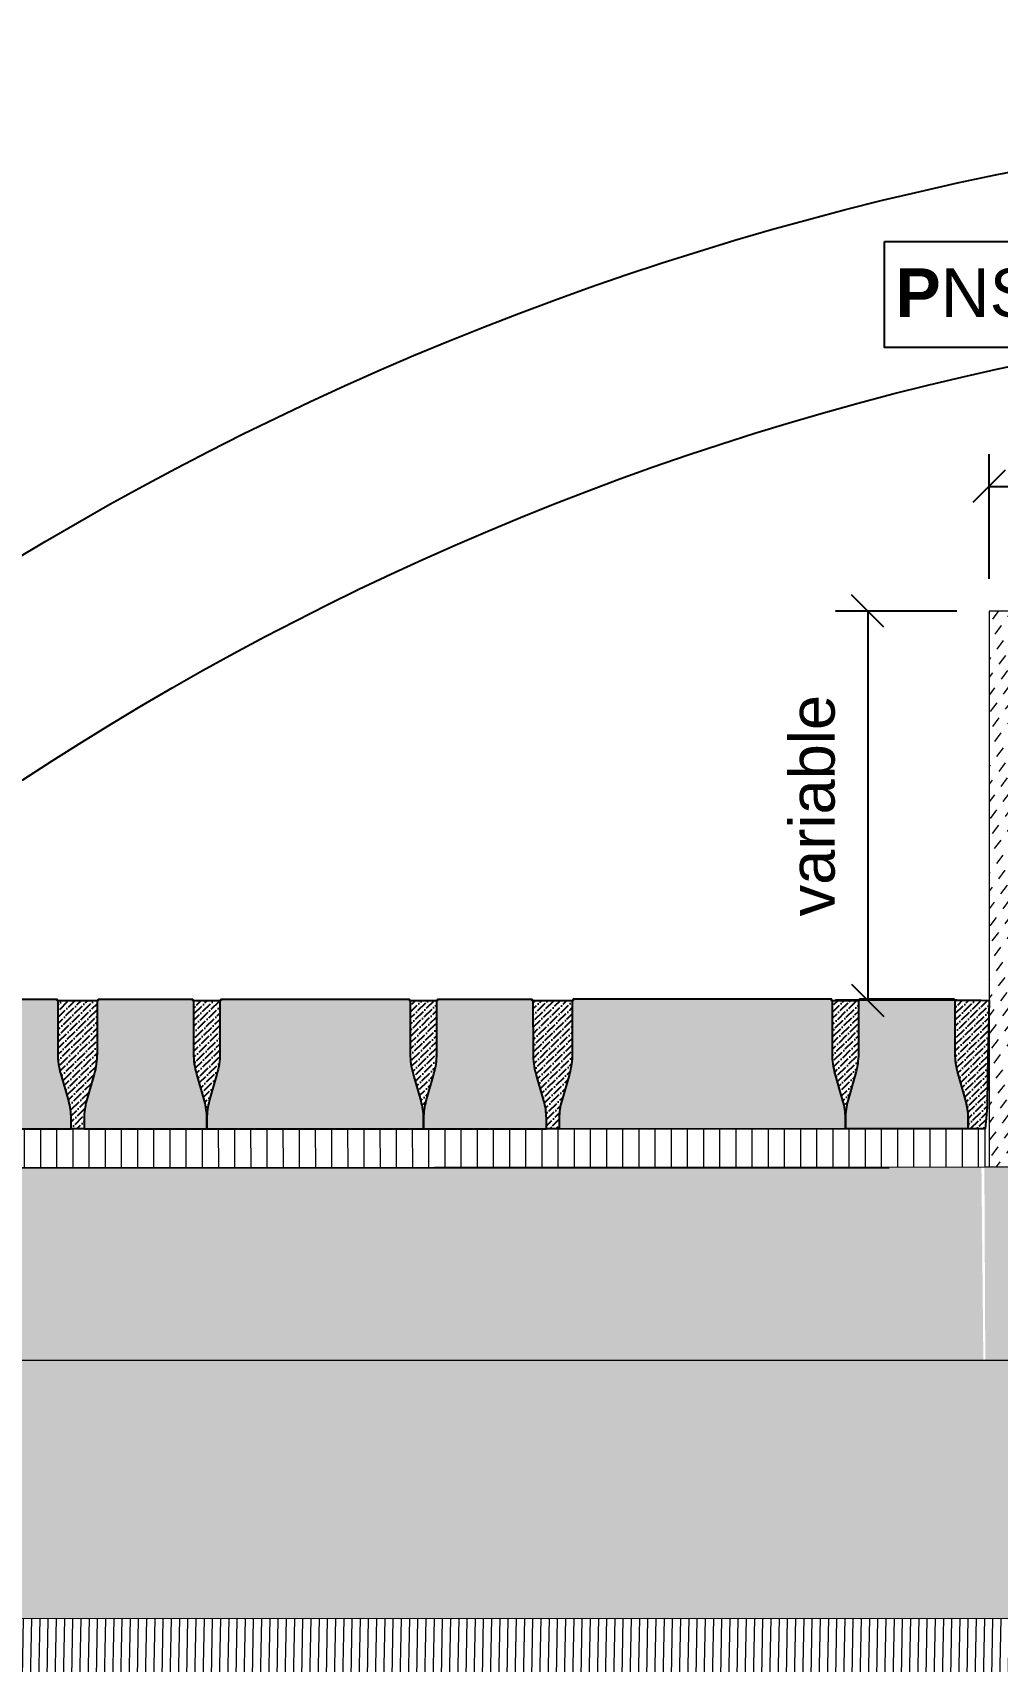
# Model space of a CAD drawing. Header units: metres. Extents: x -325 to 301, y -147 to 149.
# Drawn here: x 63.403 to 64.149, y 30.436 to 31.695 of the extents above; entities that cross this region are included whole.
import ezdxf

# ---------------------------------------------------------------- set-up
doc = ezdxf.new("R2010")
doc.units = ezdxf.units.M
doc.layers.get('Defpoints').update_dxf_attribs({"lineweight": 13})
doc.layers.add('-aux', color=50, linetype='Continuous', plot=False)
doc.layers.add('-AUX-QAD', color=5, linetype='Continuous', plot=False)
doc.layers.add('0-TX-1_25', color=7, linetype='Continuous', true_color=0x3f4f7f)
doc.layers.add('EIT_3 TR sorra', color=7, linetype='Continuous', true_color=0xd8ceb0)
for name, color, linetype, lineweight, true_color in [('03-TR-Paviment_05_Open Joint Precast Pavements', 7, 'Continuous', 5, 0xb3b3b3), ('03-TR-Paviment_08_Natural Stone Bleachers', 7, 'Continuous', 5, 0xafad9d), ('3-TR sorra granitica', 7, 'Continuous', 0, 0xf2dac9), ('3-TR tot_u', 7, 'Continuous', 5, 0x787878)]:
    doc.layers.add(name, color=color, linetype=linetype, lineweight=lineweight, true_color=true_color)
for name, color, linetype, lineweight in [('1-CM', 7, 'Continuous', 0), ('2-metall', 5, 'Continuous', 0), ('3-TR Seleccionat', 44, 'Continuous', 0), ('3-TR Tot-u', 37, 'Continuous', 0)]:
    doc.layers.add(name, color=color, linetype=linetype, lineweight=lineweight)
for name, color, linetype in [('1-L- kodolé', 7, 'Continuous'), ('A-KEYPLAN_HATCH', 7, 'Continuous'), ('A_TEXT_2', 7, 'Continuous')]:
    doc.layers.add(name, color=color, linetype=linetype)
doc.styles.get("Standard").update_dxf_attribs({"font": 'arial.ttf'})
doc.dimstyles.new('ISO-25', dxfattribs={"dimtxt": 0.1, "dimasz": 0.1, "dimexe": 0.1, "dimexo": 0.1, "dimgap": 0.1, "dimtad": 1, "dimdec": 0, "dimlfac": 100, "dimzin": 9, "dimtxsty": 'Standard', "dimblk": 'OBLIQUE', "dimcen": 0.1, "dimadec": 0, "dimazin": 0, "dimtfac": 1, "dimtdec": 0, "dimtmove": 0, "dimatfit": 3, "dimldrblk": 'OBLIQUE', "dimfxl": 1, "dimarcsym": 0})
pattern_1 = [(44.44704254352422, (34.28865995304893, -39.37625984619075), (0.001874050511207277, 0.006619192748027979), [0.008532812500000068, -0.001706562500000014, 0, -0.001706562500000014])]

# ---------------------------------------------------------------- blocks, each defined once
blk = doc.blocks.new('hatch keyplan 2')
at = {"layer": 'A-KEYPLAN_HATCH'}
blk.add_lwpolyline([(0, 0.005476596624248486), (0.012874798693294, 0.005476596623793739), (0.012874798693294, -2.273736754432321e-13), (0, 0)], close=True, dxfattribs=at)
blk = doc.blocks.new('hatch keyplan')
at = {"layer": 'A-KEYPLAN_HATCH'}
blk.add_blockref('hatch keyplan 2', (1.430579833341536, 0.8521467901477053), dxfattribs=at)
blk = doc.blocks.new('PNS03')
at = {"layer": 'A-KEYPLAN_HATCH'}
blk.add_blockref('hatch keyplan', (-1.430579833535012, -0.8521467901471369), dxfattribs=at)
at = {"layer": 'A_TEXT_2', "insert": (-0.0007977308869685507, 0.004083503112781273), "char_height": 0.0025, "attachment_point": 1}
blk.add_mtext_dynamic_manual_height_columns('\\pi0.00137;{\\fArial|b1|i0|c0|p34;P}NS-03', width=0.01456192034901793, gutter_width=0.015, heights=[0], dxfattribs=at)
blk = doc.blocks.new('_Oblique')
at = {"color": 0, "lineweight": -2}
blk.add_line((-0.499999999995058, -0.4999999998130015), (0.500000000028669, 0.500000000163238), dxfattribs=at)
blk = doc.blocks.new('*D1497')
at = {"layer": '0-TX-1_25', "color": 0, "lineweight": -2, "transparency": 16777216}
for p, q in [((64.11789955356808, 31.24815047058472), (64.0240190275126, 31.24815047058472)), ((64.0490190275126, 31.24815047058472), (64.0490190275126, 30.94731230681349)), ((64.11797565685872, 30.94731230681349), (64.0240190275126, 30.94731230681349))]:
    blk.add_line(p, q, dxfattribs=at)
at = {"layer": 'Defpoints', "color": 0, "transparency": 16777216}
for p in [(64.14289955356809, 31.24815047058472), (64.0490190275126, 30.94731230681349), (64.14297565685872, 30.94731230681349)]:
    blk.add_point(p, dxfattribs=at)
at = {"layer": '0-TX-1_25', "color": 0, "lineweight": -2, "transparency": 16777216, "xscale": 0.025, "yscale": 0.025, "zscale": 0.025}
for p, rotation in [((64.0490190275126, 31.24815047058472), 90), ((64.0490190275126, 30.94731230681349), 270)]:
    blk.add_blockref('_Oblique', p, dxfattribs=dict(at, rotation=rotation))
at = {"layer": '0-TX-1_25', "color": 0, "transparency": 16777216, "insert": (64.00623253365174, 31.09773138869908), "char_height": 0.035, "attachment_point": 5, "rotation": 90}
blk.add_mtext('variable', dxfattribs=at)
blk = doc.blocks.new('*D1500')
at = {"layer": '0-TX-1_25', "color": 0, "lineweight": -2, "transparency": 16777216}
for p, q in [((64.14289955356806, 31.2731504705847), (64.14289955356806, 31.36943866894674)), ((64.24289955356807, 31.2731504705847), (64.24289955356807, 31.36943866894674)), ((64.14289955356806, 31.34443866894674), (64.24289955356807, 31.34443866894674))]:
    blk.add_line(p, q, dxfattribs=at)
at = {"layer": 'Defpoints', "color": 0, "transparency": 16777216}
for p in [(64.24289955356807, 31.34443866894674), (64.14289955356806, 31.2481504705847), (64.24289955356807, 31.2481504705847)]:
    blk.add_point(p, dxfattribs=at)
at = {"layer": '0-TX-1_25', "color": 0, "lineweight": -2, "transparency": 16777216, "xscale": 0.025, "yscale": 0.025, "zscale": 0.025, "rotation": 180}
blk.add_blockref('_Oblique', (64.14289955356806, 31.34443866894674), dxfattribs=at)
at = {"layer": '0-TX-1_25', "color": 0, "lineweight": -2, "transparency": 16777216, "xscale": 0.025, "yscale": 0.025, "zscale": 0.025}
blk.add_blockref('_Oblique', (64.24289955356807, 31.34443866894674), dxfattribs=at)
at = {"layer": '0-TX-1_25', "color": 0, "transparency": 16777216, "insert": (64.19289955356805, 31.38730872351699), "char_height": 0.035, "attachment_point": 5}
blk.add_mtext('10', dxfattribs=at)
blk = doc.blocks.new('*D1716')
at = {"layer": '0-TX-1_25', "color": 0, "lineweight": -2, "transparency": 16777216}
for p, q in [((22.79435890317222, 30.84073367747433), (22.66935890317222, 30.84073367747433)), ((22.69435890317223, 30.84073367747433), (22.69435890317223, 30.72659722064531)), ((22.70589523368086, 30.72659722064531), (22.66935890317223, 30.72659722064531))]:
    blk.add_line(p, q, dxfattribs=at)
at = {"layer": 'Defpoints', "color": 0, "transparency": 16777216}
for p in [(141.1863585769123, 30.84073367747435), (22.69435890317223, 30.72659722064531), (22.73089523368086, 30.72659722064531)]:
    blk.add_point(p, dxfattribs=at)
at = {"layer": '0-TX-1_25', "color": 0, "lineweight": -2, "transparency": 16777216, "xscale": 0.025, "yscale": 0.025, "zscale": 0.025}
for p, rotation in [((22.69435890317223, 30.84073367747433), 90), ((22.69435890317223, 30.72659722064531), 270)]:
    blk.add_blockref('_Oblique', p, dxfattribs=dict(at, rotation=rotation))
at = {"layer": '0-TX-1_25', "color": 0, "transparency": 16777216, "insert": (22.65178727970703, 30.7836654490598), "char_height": 0.035, "attachment_point": 5, "rotation": 90}
blk.add_mtext('11', dxfattribs=at)

msp = doc.modelspace()

# ---------------------------------------------------------------- hatches: boundary and pattern name
at = {"layer": '03-TR-Paviment_05_Open Joint Precast Pavements'}
h = msp.add_hatch(color=256, dxfattribs=at)
h.dxf.hatch_style = 1
edge = h.paths.add_edge_path()
edge.add_line((63.43314370103815, 30.8479768029536), (63.43314162829597, 30.85617258151214))
edge.add_arc((63.38472407177398, 30.85616033096226), 0.0484175580717994, 0.01449690649935381, 16.01351603288779)
edge.add_line((63.43126286622625, 30.86951699748373), (63.42531097851476, 30.89025522732138))
edge.add_arc((63.48023817005953, 30.90601937043062), 0.0571445936109841, 180.0144976407728, 196.0135167670559, ccw=False)
edge.add_line((63.42309357827789, 30.9060049110448), (63.42308317287375, 30.94713018399176))
edge.add_line((63.42308317287375, 30.94713018399176), (63.42228596776032, 30.94712998228511))
edge.add_line((63.42228596776032, 30.94712998228511), (63.42228575419458, 30.94797405806825))
edge.add_line((63.42228575419458, 30.94797405806825), (63.22271431127278, 30.94792356397861))
edge.add_line((63.22271431127278, 30.94792356397861), (63.22271452483889, 30.94707948679847))
edge.add_line((63.22271452483889, 30.94707948679847), (63.22191731925886, 30.94707928881699))
edge.add_line((63.22191731925886, 30.94707928881699), (63.22192772512926, 30.90595401354184))
edge.add_arc((63.16478313570366, 30.9059395510539), 0.05714459125573003, -15.984518374578215, 0.01450075170441778, ccw=False)
edge.add_line((63.21971829645651, 30.89020321021992), (63.21377690423357, 30.86946196698614))
edge.add_arc((63.26032244669074, 30.8561288531076), 0.04841755310143917, 164.0154767828903, 180.0144959092791)
edge.add_line((63.2119048951389, 30.85611660340167), (63.21190696881229, 30.84792082530902))
edge.add_line((63.21190696881229, 30.84792082530902), (63.43314370103815, 30.8479768029536))
h = msp.add_hatch(color=256, dxfattribs=at)
h.dxf.hatch_style = 1
edge = h.paths.add_edge_path()
edge.add_line((63.53810678282665, 30.84800336135696), (63.53810471055027, 30.85619913944998))
edge.add_arc((63.48968714882533, 30.85618688794045), 0.04841756327499123, 0.01449804057094715, 16.01351716695896)
edge.add_line((63.53622594801452, 30.86954355681844), (63.53027405983738, 30.89028178665595))
edge.add_arc((63.58520124522185, 30.90604592551877), 0.05714458651828371, 180.0144952522338, 196.0135143785157, ccw=False)
edge.add_line((63.5280566605323, 30.90603146851699), (63.52804625466247, 30.94715674146381))
edge.add_line((63.52804625466247, 30.94715674146381), (63.52724904954881, 30.94715654068845))
edge.add_line((63.52724904954881, 30.94715654068845), (63.52724883691438, 30.94800061647186))
edge.add_line((63.52724883691438, 30.94800061647186), (63.45395104435217, 30.9479820713304))
edge.add_line((63.45395104435217, 30.9479820713304), (63.45395125791849, 30.94713799321896))
edge.add_line((63.45395125791849, 30.94713799321896), (63.45315405187256, 30.94713779616866))
edge.add_line((63.45315405187256, 30.94713779616866), (63.45316445820886, 30.90601251996232))
edge.add_arc((63.3960198718634, 30.90599805959766), 0.05714458817504688, -15.984520502701116, 0.014498623581914671, ccw=False)
edge.add_line((63.45095502907019, 30.89026171757159), (63.44501363684726, 30.86952047433783))
edge.add_arc((63.49155917764771, 30.85618736069176), 0.04841755144474932, 164.0154765074618, 180.0144956338514)
edge.add_line((63.4431416277525, 30.856175111219), (63.44314370235719, 30.84797933312659))
edge.add_line((63.44314370235719, 30.84797933312659), (63.53810678282665, 30.84800336135696))
h = msp.add_hatch(color=256, dxfattribs=at)
h.dxf.hatch_style = 1
edge = h.paths.add_edge_path()
edge.add_line((63.70559793966137, 30.84804573904597), (63.7055958655222, 30.85624151760419))
edge.add_arc((63.65717830780822, 30.85622927060041), 0.04841755926288743, 0.0144927098038582, 16.01351183619179)
edge.add_line((63.70371710438368, 30.86958593404167), (63.69776521667221, 30.89032416387931))
edge.add_arc((63.75269240679344, 30.90608830509864), 0.05714459172131849, 180.0144962131299, 196.0135153394127, ccw=False)
edge.add_line((63.6955478169011, 30.90607384713718), (63.6955374110313, 30.94719912008402))
edge.add_line((63.6955374110313, 30.94719912008402), (63.69474020591775, 30.94719891884303))
edge.add_line((63.69474020591775, 30.94719891884303), (63.69473999235201, 30.94804299462618))
edge.add_line((63.69473999235201, 30.94804299462618), (63.54891412575293, 30.94800609956101))
edge.add_line((63.54891412575293, 30.94800609956101), (63.54891434025072, 30.94716202098412))
edge.add_line((63.54891434025072, 30.94716202098412), (63.54811713467045, 30.94716182393395))
edge.add_line((63.54811713467045, 30.94716182393395), (63.54812754054107, 30.9060365477275))
edge.add_arc((63.49098295372916, 30.90602209067618), 0.05714458864066561, -15.984523824927805, 0.014495301354884305, ccw=False)
edge.add_line((63.54591811047111, 30.89028574533654), (63.53997671871394, 30.86954450163722))
edge.add_arc((63.58652226117118, 30.85621138775873), 0.04841755310148207, 164.0154767829574, 180.0144959093464)
edge.add_line((63.53810470961929, 30.85619913805274), (63.53810678282665, 30.84800336135696))
edge.add_line((63.53810678282665, 30.84800336135696), (63.70559793966137, 30.84804573904597))
h = msp.add_hatch(color=256, dxfattribs=at)
h.dxf.hatch_style = 1
edge = h.paths.add_edge_path()
edge.add_line((63.80056102199559, 30.84806975889491), (63.80055894832198, 30.85626553791889))
edge.add_arc((63.75214138802151, 30.85625328452013), 0.0484175618510017, 0.01450027663451062, 16.01351940302273)
edge.add_line((63.79868018532069, 30.86960995482156), (63.79272829807501, 30.89034818419368))
edge.add_arc((63.84765548511608, 30.90611232328978), 0.05714458817496195, 180.0144950188371, 196.0135141451203, ccw=False)
edge.add_line((63.7905108987698, 30.90609786652035), (63.79050049289974, 30.94722314039851))
edge.add_line((63.79050049289974, 30.94722314039851), (63.78970328778595, 30.94722294008885))
edge.add_line((63.78970328778595, 30.94722294008885), (63.78970307468612, 30.94806701494078))
edge.add_line((63.78970307468612, 30.94806701494078), (63.71640528258955, 30.94804846979945))
edge.add_line((63.71640528258955, 30.94804846979945), (63.71640549615564, 30.94720439261931))
edge.add_line((63.71640549615564, 30.94720439261931), (63.71560829057583, 30.94720419370651))
edge.add_line((63.71560829057583, 30.94720419370651), (63.71561869551469, 30.90607891936244))
edge.add_arc((63.65847410419907, 30.90606445829808), 0.05714459314539206, -15.984519802403497, 0.014499323879022086, ccw=False)
edge.add_line((63.71340926637636, 30.89032811557473), (63.70746787415334, 30.86958687280664))
edge.add_arc((63.75401342038909, 30.85625376177696), 0.04841755594941205, 164.0154812551369, 180.0145003815259)
edge.add_line((63.70559586599023, 30.85624150829106), (63.70559793966336, 30.84804573112973))
edge.add_line((63.70559793966336, 30.84804573112973), (63.80056102199559, 30.84806975889491))
h = msp.add_hatch(color=256, dxfattribs=at)
h.dxf.hatch_style = 1
edge = h.paths.add_edge_path()
edge.add_line((64.03179775321489, 30.84812825600169), (64.03179568093839, 30.85632403456036))
edge.add_arc((63.98337812441639, 30.85631178401043), 0.04841755807180651, 0.01449690655821002, 16.01351603294669)
edge.add_line((64.02991691886865, 30.86966845053195), (64.02396503069151, 30.89040668036947))
edge.add_arc((64.07889222104615, 30.90617081993199), 0.05714459148861587, 180.0144945518477, 196.0135136781292, ccw=False)
edge.add_line((64.02174763138609, 30.90615636362749), (64.02173722598194, 30.94728163657442))
edge.add_line((64.02173722598194, 30.94728163657442), (64.02094002040272, 30.94728143533332))
edge.add_line((64.02094002040272, 30.94728143533332), (64.02093980683662, 30.94812551251346))
edge.add_line((64.02093980683662, 30.94812551251346), (63.82136836391497, 30.94807501795813))
edge.add_line((63.82136836391497, 30.94807501795813), (63.82136857794697, 30.9472309398468))
edge.add_line((63.82136857794697, 30.9472309398468), (63.82057137283273, 30.94723074139978))
edge.add_line((63.82057137283273, 30.94723074139978), (63.820581777306, 30.90610546658995))
edge.add_arc((63.76343718953706, 30.90609100433529), 0.05714458959900513, -15.984518608053577, 0.014500518229283443, ccw=False)
edge.add_line((63.81837234863312, 30.89035466373367), (63.81243095594454, 30.86961342049979))
edge.add_arc((63.85897649720979, 30.85628031016744), 0.04841755097906049, 164.015480428673, 180.0144995550625)
edge.add_line((63.8105589477811, 30.8562680573812), (63.81056102098879, 30.84807227928843))
edge.add_line((63.81056102098879, 30.84807227928843), (64.03179775321489, 30.84812825600169))
h = msp.add_hatch(color=256, dxfattribs=at)
h.dxf.hatch_style = 1
edge = h.paths.add_edge_path()
edge.add_line((64.12676083741087, 30.84815227934354), (64.1267587651345, 30.85634805743656))
edge.add_arc((64.07834120340956, 30.85633580592702), 0.04841756327498413, 0.01449804057094928, 16.01351716696127)
edge.add_line((64.12488000259874, 30.86969247480502), (64.11892811442159, 30.89043070464253))
edge.add_arc((64.17385529980606, 30.90619484350529), 0.05714458651827584, 180.0144952521804, 196.0135143784623, ccw=False)
edge.add_line((64.11671071511653, 30.90618038650356), (64.1167003092467, 30.94730565945039))
edge.add_line((64.1167003092467, 30.94730565945039), (64.11590310413304, 30.94730545867506))
edge.add_line((64.11590310413304, 30.94730545867506), (64.1159028914986, 30.94814953445844))
edge.add_line((64.1159028914986, 30.94814953445844), (64.04260509893638, 30.94813098931698))
edge.add_line((64.04260509893638, 30.94813098931698), (64.04260531250272, 30.94728691120554))
edge.add_line((64.04260531250272, 30.94728691120554), (64.04180810645678, 30.94728671415524))
edge.add_line((64.04180810645678, 30.94728671415524), (64.04181851279307, 30.90616143794891))
edge.add_arc((63.98467392644758, 30.9061469775842), 0.05714458817508242, -15.984520502646205, 0.014498623638871777, ccw=False)
edge.add_line((64.03960908365441, 30.89041063555817), (64.03366769143149, 30.86966939232443))
edge.add_arc((64.08021323223194, 30.85633627867835), 0.04841755144475615, 164.0154765074641, 180.0144956338514)
edge.add_line((64.03179568233672, 30.8563240292056), (64.03179775694142, 30.84812825111317))
edge.add_line((64.03179775694142, 30.84812825111317), (64.12676083741087, 30.84815227934354))
at = {"layer": '03-TR-Paviment_08_Natural Stone Bleachers'}
h = msp.add_hatch(dxfattribs=at)
h.set_pattern_fill('DASH', color=256, scale=0.00261084835718732, angle=232.9999999997388, style=0, double=1)
h.set_pattern_definition([(232.9999999997387, (-87.60132714612693, -93.60432409702669), (0.001631532312413307, -0.01160895561722124), [0.008289443534069739, -0.008289443534069739])])
h.paths.add_polyline_path([(64.14289955356806, 31.2481504705847), (64.1428637710889, 30.81863736268996), (64.2428637710889, 30.81863736268996), (64.24289955356807, 31.2481504705847)])
at = {"layer": '2-metall'}
h = msp.add_hatch(dxfattribs=at)
h.set_pattern_fill('ANGLE', color=256)
h.set_pattern_definition([(0, (0, 0), (0, 6.985), [5.08, -1.905]), (90, (0, 0), (-6.985, 4.277078946022131e-16), [5.08, -1.905])])
h.paths.add_polyline_path([(64.14246570131161, 30.50800994307554), (64.1424656989833, 30.38859485441934), (64.08346570002266, 30.38859485581633), (64.08346569909133, 30.37759485541027), (64.15346570032068, 30.37759485494461), (64.153465701252, 30.50800994307554)])
at = {"layer": '3-TR Seleccionat'}
h = msp.add_hatch(dxfattribs=at)
h.set_pattern_fill('ANSI31', color=256, scale=0.002, angle=223.8682194563586, style=0)
h.set_pattern_definition([(268.8682194563586, (428200.4078136699, -659391.2168748389), (-0.006348761178338337, 0.0001254252782496586), [])])
h.paths.add_polyline_path([(65.84642938099817, 30.76773572571427), (64.77218117227477, 30.76773572571427), (64.68579604152843, 30.46984363000772), (62.84642938099817, 30.46906535385112), (62.84642938099818, 30.24906585383886), (65.84642938099817, 30.24906585383885)])
at = {"layer": '3-TR sorra granitica'}
h = msp.add_hatch(dxfattribs=at)
h.set_pattern_fill('LINE', color=256, scale=0.09999999999999998, angle=54.36802460532453, style=0)
h.set_pattern_definition([(90.01449684407234, (88.20702922948831, 239.0099002538271), (-0.0124999995998879, -3.162720719002675e-06), [])])
h.paths.add_polyline_path([(64.13792575869432, 30.84789401050746), (64.13734828594785, 30.81866356664871), (64.13983273867848, 30.81866440034018), (64.13981257729557, 30.84789391601618)])
h.paths.add_polyline_path([(64.02364117503231, 30.81864548562303), (64.13734831010082, 30.81862468964445), (64.13750404476646, 30.84789403162674), (62.84447304661518, 30.84795878620514), (62.84388571935735, 30.81822952791261)])
at = {"layer": '3-TR Tot-u'}
h = msp.add_hatch(dxfattribs=at)
h.set_pattern_fill('EARTH', color=256, scale=0.005, angle=-84.07414778341365)
h.set_pattern_definition([(275.9258522165863, (0.320179749377985, -48.91780277838512), (0.03485825126725671, -0.02830242601949161), [0.03175, -0.03175]), (275.9258522165863, (0.3320223763692525, -48.91657356115117), (0.03485825126725671, -0.02830242601949161), [0.03175, -0.03175]), (275.9258522165863, (0.3438650033605128, -48.91534434391721), (0.03485825126725671, -0.02830242601949161), [0.03175, -0.03175]), (5.925852216586344, (0.3482222847689229, -48.91888214716965), (0.02830242601949161, 0.03485825126725671), [0.03174999999999996, -0.03174999999999996]), (5.925852216586344, (0.3494515020028786, -48.93072477416091), (0.02830242601949161, 0.03485825126725671), [0.03174999999999996, -0.03174999999999996]), (5.925852216586344, (0.3506807192368342, -48.94256740115217), (0.02830242601949161, 0.03485825126725671), [0.03174999999999996, -0.03174999999999996])])
h.paths.add_polyline_path([(64.68579604152843, 30.46984363000772), (64.77218117227477, 30.76773572571427), (64.53532837224851, 30.76773572571427), (64.53532837224851, 30.66906535385113), (62.84642938099817, 30.66906535385112), (62.84642938099817, 30.46906535385112)])
at = {"layer": '3-TR tot_u'}
h = msp.add_hatch(dxfattribs=at)
h.set_pattern_fill('AR-CONC', color=256, scale=0.0002499999999999997, angle=92.9928143935928)
h.set_pattern_definition([(142.9928143935928, (0.320179749377985, -48.91780277838512), (0.00160133854976033, 0.04569209416202706), [0.004762499999999995, -0.05238749999999995]), (87.99281439359284, (0.320179749377985, -48.91780277838512), (-0.04723904418761809, -0.01129264178091974), [0.003809999999999996, -0.04191014604249996]), (193.4442590935928, (0.3203131939876229, -48.91399511608978), (-0.04563770368725484, 0.03439945236275431), [0.004047502199999991, -0.04452256114999991]), (139.1770143935928, (0.3074970710288412, -48.91846585446835), (0.00695793884922797, 0.0682260934048176), [0.007143749999999992, -0.07858124999999991]), (189.6283720035927, (0.3080768927056852, -48.91278035205306), (-0.06487092434638955, 0.05604051034146583), [0.006071255784999993, -0.06678390203999993]), (84.17696556359282, (0.3074970710288412, -48.91846585446835), (-0.06487092434352237, 0.05604051034498883), [0.005714991767499994, -0.06286493297999993]), (113.9928143935928, (0.3103362025745113, -48.91195874627297), (0.02355245547627941, 0.03918673552424966), [0.004762499999999994, -0.05238749999999994]), (58.99281439359278, (0.3103362025745113, -48.91195874627297), (-0.04679086962607495, 0.01302528763197387), [0.003809999999999996, -0.04190999999999995]), (164.4442593935928, (0.3122989072103621, -48.90869318498005), (-0.02323841438272714, 0.05221202305941412), [0.004047502199999996, -0.04452248439999995]), (130.4928143935928, (0.320179749377985, -48.91780277838512), (-0.02115024290892982, -0.0003325720948346777), [0, -0.04140199999999996, 0, -0.04254499999999996, 0, -0.04206874999999995]), (100.4928143935928, (0.320179749377985, -48.91780277838512), (-0.02588315998721204, 0.01537450676871891), [0, -0.02425699999999997, 0, -0.04044949999999996, 0, -0.01603374999999999]), (60.4928143935928, (0.3209190792107819, -48.93194396474442), (-0.0003395878614522781, 0.03392619092123889), [0, -0.01587499999999998, 0, -0.04952999999999995, 0, -0.06572249999999992]), (50.49281439359279, (0.3212506172523959, -48.93828530391899), (-0.008281435526141462, 0.03664990282591291), [0, -0.02063749999999996, 0, -0.03289299999999992, 0, -0.04667249999999991])])
h.paths.add_polyline_path([(64.08180035507822, 30.66906535385112), (64.13844155410675, 30.66906535385112), (64.13695843861622, 30.81866252876159), (62.86231863055994, 30.81783259332013), (62.84642938099817, 30.81782798534354), (62.84642938099817, 30.66906535385112), (64.07047160966405, 30.66906535385112)])
h.paths.add_polyline_path([(64.53532837224851, 30.66952673019589), (64.53532837224851, 30.81820822388372), (64.13732743998348, 30.81760838820921), (64.13922463796114, 30.81760805459466), (64.13995822309107, 30.66906535385112)])
at = {"layer": 'EIT_3 TR sorra'}
h = msp.add_hatch(dxfattribs=at)
h.set_pattern_fill('ANSI36', color=256, scale=0.00107500000000001, angle=-0.5529574564757708, style=0, double=1)
h.set_pattern_definition(pattern_1)
edge = h.paths.add_edge_path()
edge.add_line((63.44314370231092, 30.84797583507887), (63.43314370471717, 30.84797330490683))
edge.add_line((63.43314370471717, 30.84797330490683), (63.43314162964684, 30.85616908299912))
edge.add_arc((63.38472407690243, 30.85615683529785), 0.04841755429349971, 0.01449353667030498, 16.01351266278281)
edge.add_line((63.43126286850864, 30.86951349803964), (63.42531098126177, 30.89025173206834))
edge.add_arc((63.48023816664642, 30.90601587093118), 0.05714458651846131, 180.0144952522729, 196.0135143784905, ccw=False)
edge.add_line((63.42309358195669, 30.90600141392936), (63.4230831756676, 30.94713018445813))
edge.add_line((63.4230831756676, 30.94713018445813), (63.45315405373628, 30.94713779197818))
edge.add_line((63.45315405373628, 30.94713779197818), (63.45316445862827, 30.90600902191473))
edge.add_arc((63.39601986896952, 30.90599456108355), 0.05714459148845402, -15.984520035806725, 0.014499090503704792, ccw=False)
edge.add_line((63.45095502948983, 30.89025821859269), (63.4450136377322, 30.86951697675602))
edge.add_arc((63.49155917356262, 30.85618386380715), 0.04841754647488777, 164.0154756810191, 180.0144948072317)
edge.add_line((63.44314162863709, 30.85617161503419), (63.44314370231092, 30.84797583507887))
edge.add_line((63.44314370231092, 30.84797583507887), (63.43314370471717, 30.84797330490683))
h = msp.add_hatch(dxfattribs=at)
h.set_pattern_fill('ANSI36', color=256, scale=0.00107500000000001, angle=-0.5529574564757708, style=0, double=1)
h.set_pattern_definition(pattern_1)
edge = h.paths.add_edge_path()
edge.add_line((63.53810678697134, 30.84799986331032), (63.53810471143534, 30.85619564140249))
edge.add_arc((63.48968715656934, 30.85618339061997), 0.04841755641586741, 0.01449718229664901, 16.01351630840886)
edge.add_line((63.5362259493657, 30.86954005690842), (63.53027406305027, 30.89027829047171))
edge.add_arc((63.5852012505581, 30.90604242625435), 0.05714458770954236, 180.01449169649, 196.013510822709, ccw=False)
edge.add_line((63.5280566646764, 30.90602797279863), (63.52804625838765, 30.94715674193041))
edge.add_line((63.52804625838765, 30.94715674193041), (63.5481171360686, 30.94716181927771))
edge.add_line((63.5481171360686, 30.94716181927771), (63.54812754142614, 30.90603304968))
edge.add_arc((63.49098295461437, 30.90601859262869), 0.0571445886405164, -15.984523824948496, 0.014495301361989732, ccw=False)
edge.add_line((63.54591811135617, 30.89028224728906), (63.53997672006409, 30.86954100591818))
edge.add_arc((63.58652225874336, 30.85620788919069), 0.04841755025414777, 164.0154723107605, 180.0144914369727)
edge.add_line((63.53810471003786, 30.85619564326478), (63.53810678557471, 30.84799986191295))
h = msp.add_hatch(dxfattribs=at)
h.set_pattern_fill('ANSI36', color=256, scale=0.00107500000000001, angle=-0.5529574564757708, style=0, double=1)
h.set_pattern_definition(pattern_1)
edge = h.paths.add_edge_path()
edge.add_line((63.70559794194305, 30.84804224239583), (63.7055958682698, 30.85623802002283))
edge.add_arc((63.65717831363614, 30.85622577089726), 0.04841755618310783, 0.01449522158475793, 16.01351434769728)
edge.add_line((63.70371710666585, 30.8695824355289), (63.69776522035053, 30.8903206686265))
edge.add_arc((63.75269241023886, 30.90608481150255), 0.05714459195448354, 180.0144978742586, 196.013517000478, ccw=False)
edge.add_line((63.69554782011377, 30.90607035188428), (63.69553741475643, 30.94719912078347))
edge.add_line((63.69553741475643, 30.94719912078347), (63.71560829290316, 30.94720419766522))
edge.add_line((63.71560829290316, 30.94720419766522), (63.7156186982605, 30.90607542876602))
edge.add_arc((63.65847410671181, 30.90606096935822), 0.05714459337803798, -15.984521463435897, 0.014497662874418893, ccw=False)
edge.add_line((63.71340926865655, 30.89032462497821), (63.70746787643327, 30.8695833831414))
edge.add_arc((63.75401340871758, 30.85625026900045), 0.04841754339415512, 164.0154731693031, 180.0144922955159)
edge.add_line((63.70559586687224, 30.85623802235078), (63.70559794101196, 30.84804224146428))
h = msp.add_hatch(dxfattribs=at)
h.set_pattern_fill('ANSI36', color=256, scale=0.00107500000000001, angle=-0.5529574564757708, style=0, double=1)
h.set_pattern_definition(pattern_1)
edge = h.paths.add_edge_path()
edge.add_line((63.81056102233434, 30.84806880173015), (63.80056102427504, 30.84806627109234))
edge.add_line((63.80056102427504, 30.84806627109234), (63.80055895013578, 30.8562620501162))
edge.add_arc((63.75214139881589, 30.85624980052576), 0.04841755286945317, 0.01449577268371779, 16.01351489879614)
edge.add_line((63.79868018853206, 30.86960646469092), (63.79272830268239, 30.89034469778866))
edge.add_arc((63.84765548617703, 30.90610883807494), 0.05714458509447097, 180.0144971468486, 196.0135162730664, ccw=False)
edge.add_line((63.79051090291178, 30.9060943791839), (63.79050049662486, 30.94722314109794))
edge.add_line((63.79050049662486, 30.94722314109794), (63.82057137376233, 30.94723074815209))
edge.add_line((63.82057137376233, 30.94723074815209), (63.82058177911769, 30.90610198716915))
edge.add_arc((63.76343718922566, 30.90608752799463), 0.05714459172131309, -15.984521696911486, 0.014497429399227713, ccw=False)
edge.add_line((63.81837234951361, 30.89035118384699), (63.81243095682441, 30.86960994294141))
edge.add_arc((63.85897649643336, 30.85627683284136), 0.04841754932281864, 164.0154801531952, 180.0144992794078)
edge.add_line((63.81055894866086, 30.85626458028848), (63.81056102233434, 30.84806880173015))
edge.add_line((63.81056102233434, 30.84806880173015), (63.80056102427504, 30.84806627109234))
h = msp.add_hatch(dxfattribs=at)
h.set_pattern_fill('ANSI36', color=256, scale=0.00107500000000001, angle=-0.5529574564757708, style=0, double=1)
h.set_pattern_definition(pattern_1)
edge = h.paths.add_edge_path()
edge.add_line((64.03179775688875, 30.84812477844399), (64.0317956832155, 30.85632055607101))
edge.add_arc((63.98337813023873, 30.85630830671301), 0.04841755452628761, 0.01449549713422631, 16.01351462324438)
edge.add_line((64.02991692161167, 30.8696649711114), (64.02396503529623, 30.89040320467468))
edge.add_arc((64.07889222376112, 30.90616734566078), 0.05714459006491057, 180.0144964465514, 196.0135155727711, ccw=False)
edge.add_line((64.02174763552524, 30.90615288746693), (64.0217372287757, 30.94728163727362))
edge.add_line((64.0217372287757, 30.94728163727362), (64.04180810645678, 30.94728671415524))
edge.add_line((64.04180810645678, 30.94728671415524), (64.04181851274078, 30.90615796388275))
edge.add_arc((63.9846739228488, 30.90614350470824), 0.05714459172126336, -15.984521696918307, 0.014497429392008598, ccw=False)
edge.add_line((64.0396090831367, 30.8904071605606), (64.0336676904475, 30.86966591965502))
edge.add_arc((64.08021322651028, 30.85633280836295), 0.04841754624202139, 164.0154776415322, 180.0144967677471)
edge.add_line((64.03179568181804, 30.85632055793332), (64.03179775595756, 30.84812477797811))
h = msp.add_hatch(dxfattribs=at)
h.set_pattern_fill('ANSI36', color=256, scale=0.00107500000000001, angle=-0.5529574564757708, style=0, double=1)
h.set_pattern_definition([(44.44704254352422, (34.87731400763315, -39.37611092820416), (0.001874050511207277, 0.006619192748027979), [0.008532812500000068, -0.001706562500000014, 0, -0.001706562500000014])])
edge = h.paths.add_edge_path()
edge.add_line((64.12676084155555, 30.8481487812969), (64.13981257729557, 30.84789391601618))
edge.add_line((64.13981257729557, 30.84789391601618), (64.12676084015892, 30.84814877989953))
edge.add_arc((64.05889669036176, 30.85307526373285), 0.06804272974132691, 355.8479924170011, 374.1325436156884)
edge.add_line((64.12488000394991, 30.869688974895), (64.1189281176345, 30.89042720845829))
edge.add_arc((64.17385530514234, 30.90619134424093), 0.05714458770955602, 180.01449169649, 196.0135108227051, ccw=False)
edge.add_line((64.11671071926062, 30.9061768907852), (64.11670031297187, 30.94730565991699))
edge.add_line((64.11670031297187, 30.94730565991699), (64.13677119065282, 30.94731073726429))
edge.add_line((64.13677119065282, 30.94731073726429), (64.14289955357492, 30.94718966614457))
edge.add_line((64.14289955357492, 30.94718966614457), (64.14177542881713, 30.89028885857593))
edge.add_line((64.14177542881713, 30.89028885857593), (64.14126580501163, 30.86449278399644))
edge.add_line((64.14126580501163, 30.86449278399644), (64.1398125758981, 30.84789391787847))
edge.add_line((64.1398125758981, 30.84789391787847), (64.12676084015892, 30.84814877989953))

# ---------------------------------------------------------------- linework, layer by layer
at = {"layer": '-aux'}
for points in [[(63.44314370231092, 30.84797583507887), (63.43314370471717, 30.84797330490683), (63.43314162964684, 30.85616908299912, 0.06992251114754273), (63.43126286850864, 30.86951349803964), (63.42531098126177, 30.89025173206834, -0.06992251114800961), (63.42309358195669, 30.90600141392936), (63.4230831756676, 30.94713018445813), (63.45315405373628, 30.94713779197818), (63.45316445862827, 30.90600902191473, -0.0699225111484148), (63.45095502948983, 30.89025821859269), (63.4450136377322, 30.86951697675602, 0.06992251114798485), (63.44314162863709, 30.85617161503419), (63.44314370231092, 30.84797583507887), (63.43314370471717, 30.84797330490683)], [(63.53810678557471, 30.84799986191295), (63.53810678697134, 30.84799986331032), (63.53810471143534, 30.85619564140249, 0.06992251114754273), (63.5362259493657, 30.86954005690842), (63.53027406305027, 30.89027829047171, -0.06992251114800961), (63.5280566646764, 30.90602797279863), (63.52804625838765, 30.94715674193041), (63.5481171360686, 30.94716181927771), (63.54812754142614, 30.90603304968, -0.0699225111484148), (63.54591811135617, 30.89028224728906), (63.53997672006409, 30.86954100591818, 0.06992251114798485), (63.53810471003786, 30.85619564326478), (63.53810678557471, 30.84799986191295), (63.53810678697134, 30.84799986331032)], [(63.70559794101196, 30.84804224146428), (63.70559794194305, 30.84804224239583), (63.7055958682698, 30.85623802002283, 0.06992251114754273), (63.70371710666585, 30.8695824355289), (63.69776522035053, 30.8903206686265, -0.06992251114800961), (63.69554782011377, 30.90607035188428), (63.69553741475643, 30.94719912078347), (63.71560829290316, 30.94720419766522), (63.7156186982605, 30.90607542876602, -0.0699225111484148), (63.71340926865655, 30.89032462497821), (63.70746787643327, 30.8695833831414, 0.06992251114798485), (63.70559586687224, 30.85623802235078), (63.70559794101196, 30.84804224146428), (63.70559794194305, 30.84804224239583)], [(63.81056102233434, 30.84806880173015), (63.80056102427504, 30.84806627109234), (63.80055895013578, 30.8562620501162, 0.06992251114754273), (63.79868018853206, 30.86960646469092), (63.79272830268239, 30.89034469778866, -0.06992251114800961), (63.79051090291178, 30.9060943791839), (63.79050049662486, 30.94722314109794), (63.82057137376233, 30.94723074815209), (63.82058177911769, 30.90610198716915, -0.0699225111484148), (63.81837234951361, 30.89035118384699), (63.81243095682441, 30.86960994294141, 0.06992251114798485), (63.81055894866086, 30.85626458028848), (63.81056102233434, 30.84806880173015), (63.80056102427504, 30.84806627109234)], [(64.03179775595756, 30.84812477797811), (64.03179775688875, 30.84812477844399), (64.0317956832155, 30.85632055607101, 0.06992251114754273), (64.02991692161167, 30.8696649711114), (64.02396503529623, 30.89040320467468, -0.06992251114800961), (64.02174763552524, 30.90615288746693), (64.0217372287757, 30.94728163727362), (64.04180810645678, 30.94728671415524), (64.04181851274078, 30.90615796388275, -0.0699225111484148), (64.0396090831367, 30.8904071605606), (64.0336676904475, 30.86966591965502, 0.06992251114798485), (64.03179568181804, 30.85632055793332), (64.03179775595756, 30.84812477797811), (64.03179775688875, 30.84812477844399)], [(64.12676084015892, 30.84814877989953), (64.12676084155555, 30.8481487812969), (64.13981257729557, 30.84789391601618), (64.12676084015892, 30.84814877989953, 0.07995110872889244), (64.12488000394991, 30.869688974895), (64.1189281176345, 30.89042720845829, -0.06992251114800961), (64.11671071926062, 30.9061768907852), (64.11670031297187, 30.94730565991699), (64.13677119065282, 30.94731073726429), (64.14289955357492, 30.94718966614457), (64.14177542881713, 30.89028885857593), (64.14126580501163, 30.86449278399644), (64.1398125758981, 30.84789391787847), (64.12676084015892, 30.84814877989953), (64.12676084155555, 30.8481487812969)]]:
    msp.add_lwpolyline(points, format="xyb", dxfattribs=at)
at = {"layer": '-AUX-QAD'}
for centre, radius in [((64.63065285732773, 31.2442517638392), 2.396175422524493), ((64.63065285732773, 31.2442517638392), 2.249055570647946), ((64.63065285732773, 29.23765525903809), 2.396175422524493), ((64.63065285732773, 29.23765525903809), 2.249055570647946)]:
    msp.add_circle(centre, radius, dxfattribs=at)
at = {"layer": '1-CM'}
for p, q in [((62.84642938099817, 30.81785534357418), (64.06574045950623, 30.81785534357418)), ((64.53532837224851, 30.66906535385113), (62.84642938099817, 30.66906535385112)), ((64.68579604152843, 30.46984363000772), (62.84642938099817, 30.46906535385112))]:
    msp.add_line(p, q, dxfattribs=at)
msp.add_lwpolyline([(64.14289955356806, 31.2481504705847), (64.14286377108888, 30.81863736268996), (64.24286377108889, 30.81863736268996), (64.24289955356807, 31.2481504705847)], close=True, dxfattribs=at)
for points in [[(64.13983076031931, 30.81862623190694), (64.13981257729557, 30.84789391601618), (62.84642938099817, 30.84793283472928), (62.84642938099817, 30.86100849005982), (62.84642938099817, 30.86100849005982)], [(62.8623186441196, 30.81783255677169), (64.13983076031931, 30.81862623190694)], [(64.13983076031931, 30.81862623190694), (64.29646066760266, 30.81865910602603)]]:
    msp.add_lwpolyline(points, dxfattribs=at)
at = {"layer": '1-L- kodolé'}
for points in [[(63.43314370103815, 30.8479768029536), (63.43314162829597, 30.85617258151214, 0.06992251114875708), (63.43126286622625, 30.86951699748373), (63.42531097851476, 30.89025522732138, -0.0699225111482901), (63.42309357827789, 30.9060049110448), (63.42308317287375, 30.94713018399176), (63.42228596776032, 30.94712998228511), (63.42228575419458, 30.94797405806825), (63.22271431127278, 30.94792356397861), (63.22271452483889, 30.94707948679847), (63.22191731925886, 30.94707928881699), (63.22192772512926, 30.90595401354184, -0.0699225111482901), (63.21971829645651, 30.89020321021992), (63.21377690423357, 30.86946196698614, 0.06992251114875708), (63.2119048951389, 30.85611660340167), (63.21190696881229, 30.84792082530902)], [(63.53810678282665, 30.84800336135696), (63.53810471055027, 30.85619913944998, 0.06992251114875708), (63.53622594801452, 30.86954355681844), (63.53027405983738, 30.89028178665595, -0.0699225111482901), (63.5280566605323, 30.90603146851699), (63.52804625466247, 30.94715674146381), (63.52724904954881, 30.94715654068845), (63.52724883691438, 30.94800061647186), (63.45395104435217, 30.9479820713304), (63.45395125791849, 30.94713799321896), (63.45315405187256, 30.94713779616866), (63.45316445820886, 30.90601251996232, -0.0699225111482901), (63.45095502907019, 30.89026171757159), (63.44501363684726, 30.86952047433783, 0.06992251114875708), (63.4431416277525, 30.856175111219), (63.44314370235719, 30.84797933312659)], [(63.70559793966137, 30.84804573904597), (63.7055958655222, 30.85624151760419, 0.06992251114875708), (63.70371710438368, 30.86958593404167), (63.69776521667221, 30.89032416387931, -0.0699225111482901), (63.6955478169011, 30.90607384713718), (63.6955374110313, 30.94719912008402), (63.69474020591775, 30.94719891884303), (63.69473999235201, 30.94804299462618), (63.54891412575293, 30.94800609956101), (63.54891434025072, 30.94716202098412), (63.54811713467045, 30.94716182393395), (63.54812754054107, 30.9060365477275, -0.0699225111482901), (63.54591811047111, 30.89028574533654), (63.53997671871394, 30.86954450163722, 0.06992251114875708), (63.53810470961929, 30.85619913805274), (63.53810678282665, 30.84800336135696)], [(63.80056102199559, 30.84806975889491), (63.80055894832198, 30.85626553791889, 0.06992251114875708), (63.79868018532069, 30.86960995482156), (63.79272829807501, 30.89034818419368, -0.0699225111482901), (63.7905108987698, 30.90609786652035), (63.79050049289974, 30.94722314039851), (63.78970328778595, 30.94722294008885), (63.78970307468612, 30.94806701494078), (63.71640528258955, 30.94804846979945), (63.71640549615564, 30.94720439261931), (63.71560829057583, 30.94720419370651), (63.71561869551469, 30.90607891936244, -0.0699225111482901), (63.71340926637636, 30.89032811557473), (63.70746787415334, 30.86958687280664, 0.06992251114875708), (63.70559586599023, 30.85624150829106), (63.70559793966336, 30.84804573112973)], [(64.03179775321489, 30.84812825600169), (64.03179568093839, 30.85632403456036, 0.06992251114875708), (64.02991691886865, 30.86966845053195), (64.02396503069151, 30.89040668036947, -0.0699225111482901), (64.02174763138609, 30.90615636362749), (64.02173722598194, 30.94728163657442), (64.02094002040272, 30.94728143533332), (64.02093980683662, 30.94812551251346), (63.82136836391497, 30.94807501795813), (63.82136857794697, 30.9472309398468), (63.82057137283273, 30.94723074139978), (63.820581777306, 30.90610546658995, -0.0699225111482901), (63.81837234863312, 30.89035466373367), (63.81243095594454, 30.86961342049979, 0.06992251114875708), (63.8105589477811, 30.8562680573812), (63.81056102098879, 30.84807227928843)], [(64.12676083741087, 30.84815227934354), (64.1267587651345, 30.85634805743656, 0.06992251114875708), (64.12488000259874, 30.86969247480502), (64.11892811442159, 30.89043070464253, -0.0699225111482901), (64.11671071511653, 30.90618038650356), (64.1167003092467, 30.94730565945039), (64.11590310413304, 30.94730545867506), (64.1159028914986, 30.94814953445844), (64.04260509893638, 30.94813098931698), (64.04260531250272, 30.94728691120554), (64.04180810645678, 30.94728671415524), (64.04181851279307, 30.90616143794891, -0.0699225111482901), (64.03960908365441, 30.89041063555817), (64.03366769143149, 30.86966939232443, 0.06992251114875708), (64.03179568233672, 30.8563240292056), (64.03179775694142, 30.84812825111317)]]:
    msp.add_lwpolyline(points, format="xyb", close=True, dxfattribs=at)

# ---------------------------------------------------------------- block references
at = {"color": 244, "true_color": 0x991b1e, "xscale": 14.99999999999007, "yscale": 14.99999999999007, "zscale": 14.99999999999007}
msp.add_blockref('PNS03', (64.06195381156631, 31.4516973945952), dxfattribs=at)

# ---------------------------------------------------------------- dimensions: what is measured, and where the dimension line sits
at = {"layer": '0-TX-1_25'}
dim = msp.add_linear_dim(base=(64.24289955356807, 31.34443866894674), p1=(64.14289955356806, 31.2481504705847), p2=(64.24289955356807, 31.2481504705847), dimstyle='ISO-25', override={"dimtxt": 0.035, "dimasz": 0.025, "dimexe": 0.025, "dimexo": 0.025, "dimgap": 0.025, "dimblk1": 'Oblique', "dimblk2": 'Oblique', "dimsah": 1, "dimfxl": 0.1, "dimfxlon": 1, "dimarcsym": 1}, dxfattribs=at)
dim.commit()
dim.dimension.update_dxf_attribs({"geometry": '*D1500', "text_midpoint": (64.19289955356805, 31.38730872351699)})
dim = msp.add_linear_dim(base=(64.0490190275126, 30.94731230681349), p1=(64.14289955356806, 31.2481504705847), p2=(64.1429756568587, 30.94731230681347), angle=90, text='variable', dimstyle='ISO-25', override={"dimtxt": 0.035, "dimasz": 0.025, "dimexe": 0.025, "dimexo": 0.025, "dimgap": 0.025, "dimblk1": 'Oblique', "dimblk2": 'Oblique', "dimsah": 1, "dimfxl": 0.1, "dimfxlon": 1, "dimarcsym": 1}, dxfattribs=at)
dim.commit()
dim.dimension.update_dxf_attribs({"geometry": '*D1497', "text_midpoint": (64.00623253365174, 31.09773138869908)})
dim = msp.add_linear_dim(base=(22.69435890317223, 30.72659722064531), p1=(141.1863585769122, 30.84073367747433), p2=(22.73089523368085, 30.72659722064529), angle=90, dimstyle='ISO-25', override={"dimtxt": 0.035, "dimasz": 0.025, "dimexe": 0.025, "dimexo": 0.025, "dimgap": 0.025, "dimblk1": 'Oblique', "dimblk2": 'Oblique', "dimsah": 1, "dimfxl": 0.1, "dimfxlon": 1, "dimarcsym": 1}, dxfattribs=at)
dim.commit()
dim.dimension.update_dxf_attribs({"geometry": '*D1716', "text_midpoint": (22.65178727970703, 30.7836654490598)})

doc.saveas('drawing.dxf')
